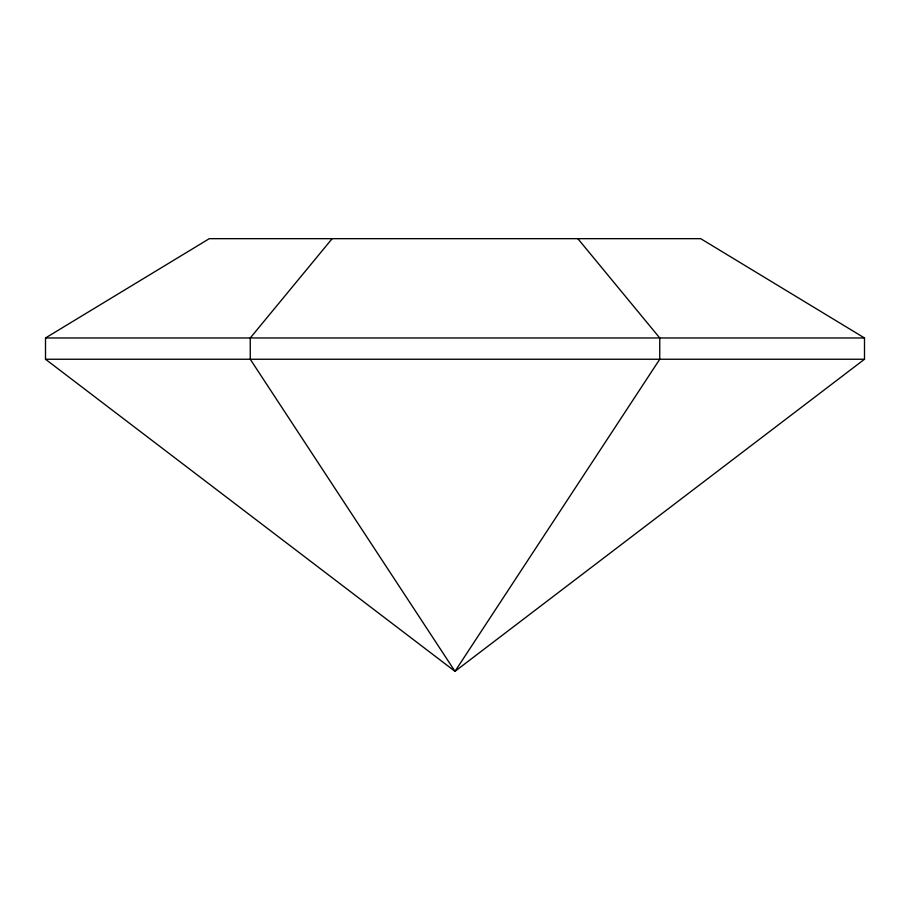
<?xml version="1.0" encoding="UTF-8"?>
<svg xmlns="http://www.w3.org/2000/svg" width="910" height="910" viewBox="0 0 910 910"><rect width="100%" height="100%" fill="white"/><g stroke="black" fill="none" stroke-linecap="round" stroke-linejoin="round"><path stroke-width="1.36" d="M332.15 238.67L250.25 337.974L250.25 359.245L455 671.33L864.5 359.245L864.5 337.974L700.7 238.67L209.3 238.67L45.5 337.974L45.5 359.245L455 671.33L659.75 359.245L659.75 337.974L577.85 238.67M45.5 337.974L864.5 337.974M45.5 359.245L864.5 359.245"/></g></svg>
